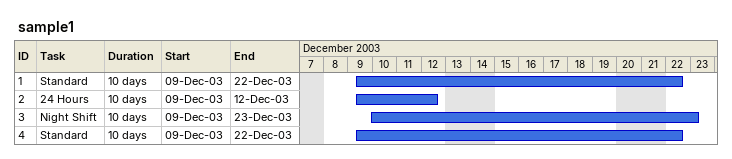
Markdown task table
sample1

| ID | Task | Duration | Start | Finish |
|---|---|---|---|---|
| 1 | Standard | 10d | 2003-12-09 | 2003-12-22 |
| 2 | 24 Hours | 10d | 2003-12-09 | 2003-12-12 |
| 3 | Night Shift | 10d | 2003-12-09 | 2003-12-23 |
| 4 | Standard | 10d | 2003-12-09 | 2003-12-22 |
